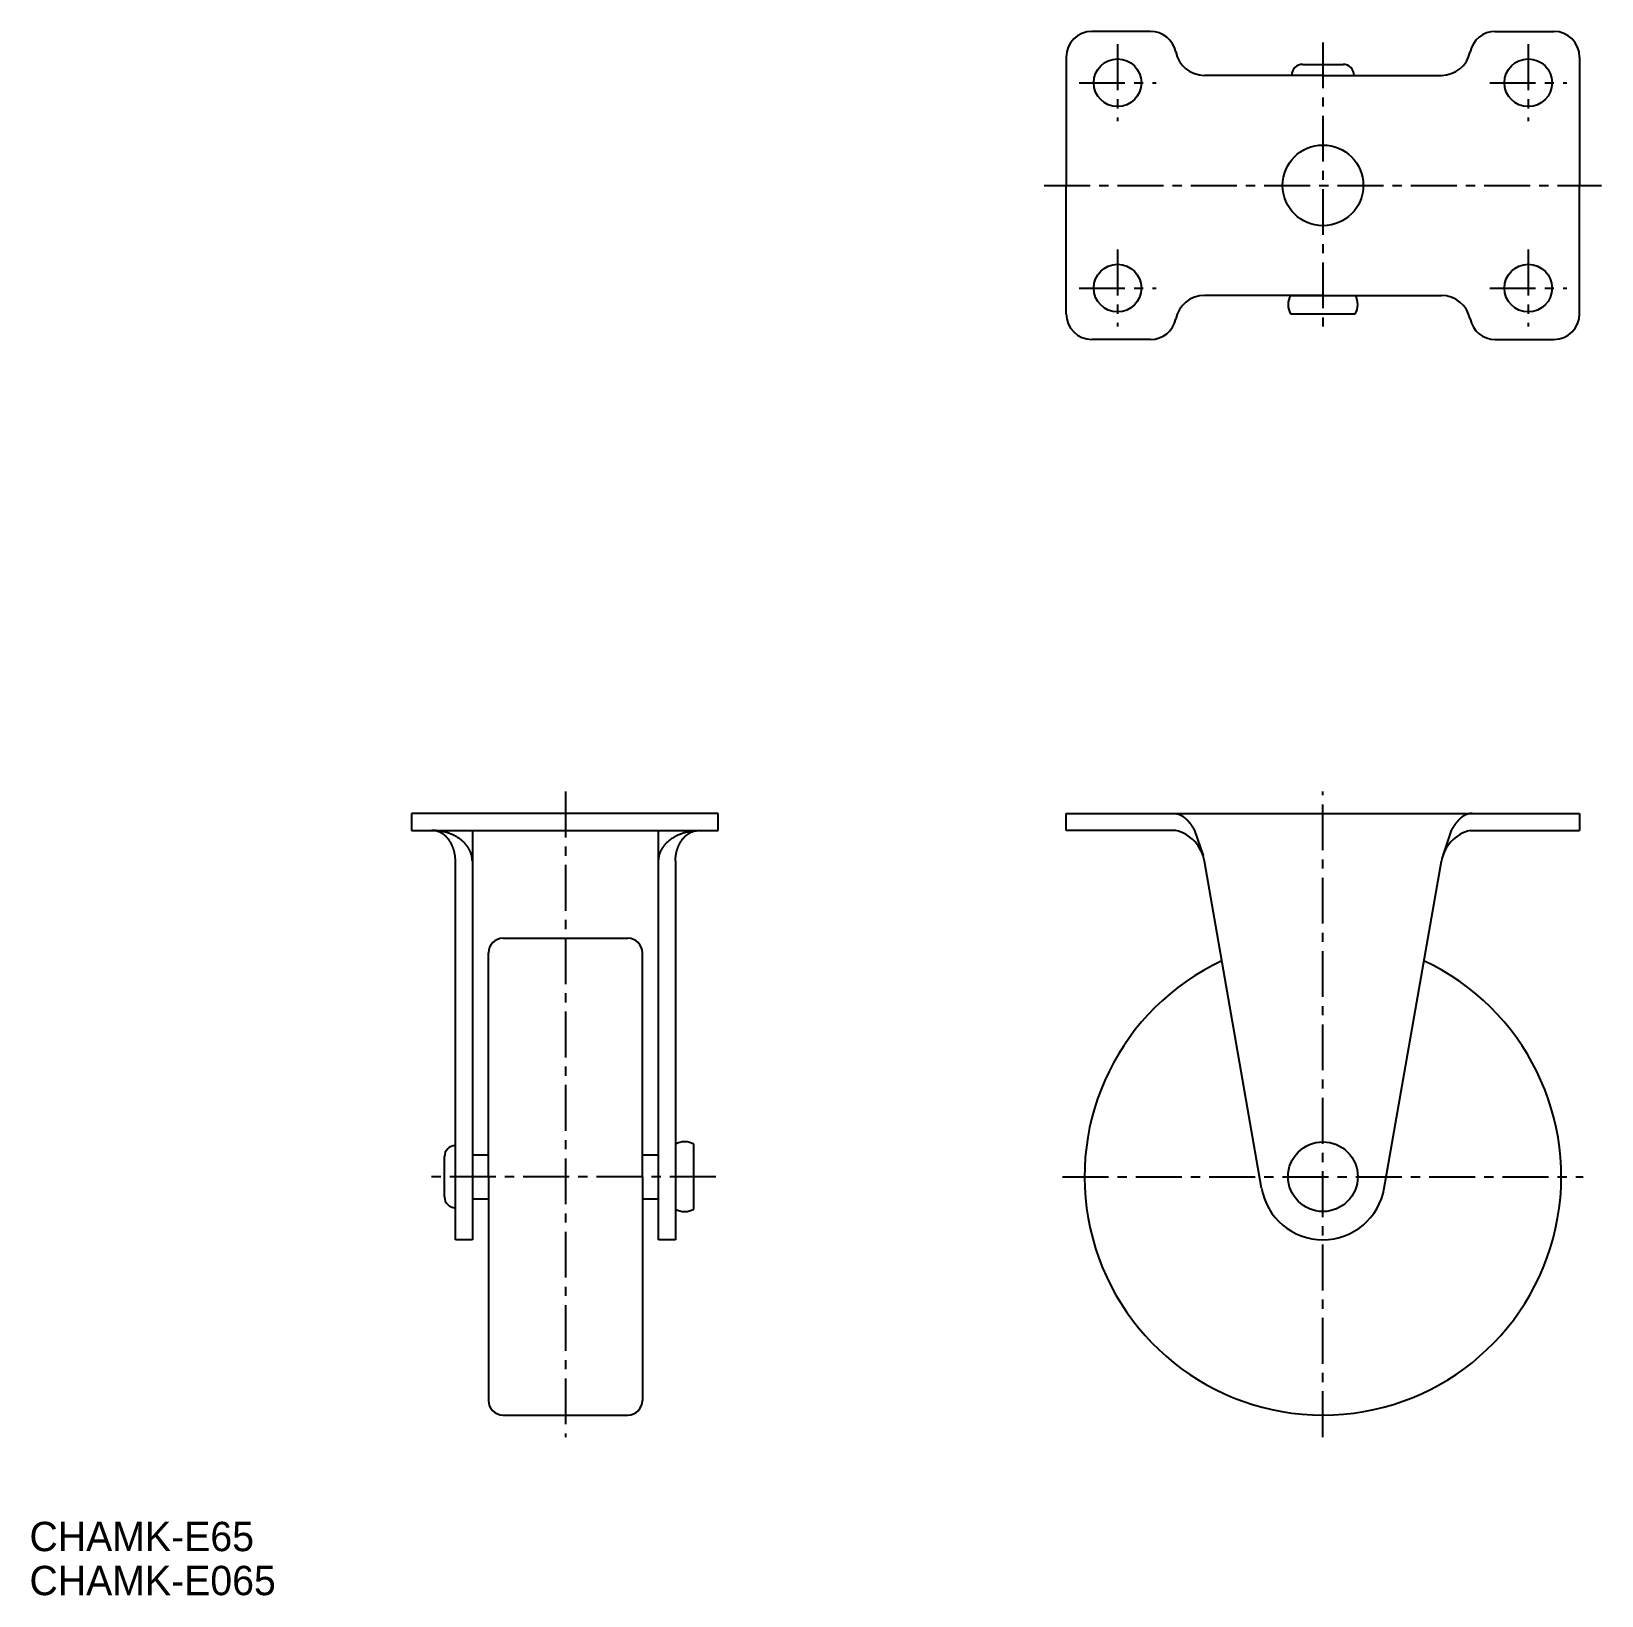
# Model space of a CAD drawing. Extents: x -415 to -201, y 32 to 246.
import ezdxf

# ---------------------------------------------------------------- set-up
doc = ezdxf.new("R2010")
doc.units = 0
doc.header["$LTSCALE"] = 5
doc.linetypes.add('CENTER', pattern=[2, 1.25, -0.25, 0.25, -0.25])
doc.layers.get('0').update_dxf_attribs({"linetype": 'CONTINUOUS'})
doc.layers.add('CENTER', color=1, linetype='CENTER')

msp = doc.modelspace()

# ---------------------------------------------------------------- linework, layer by layer
at = {"color": 7, "linetype": 'CONTINUOUS'}
for p, q in [((-262.69, 245.68), (-270.69, 245.68)), ((-215.69, 245.68), (-207.69, 245.68)), ((-274.19, 242.18), (-274.19, 224.68)), ((-204.19, 242.18), (-204.19, 224.68)), ((-241.94, 241.18), (-236.44, 241.18)), ((-239.19, 239.68), (-255.34, 239.68)), ((-239.19, 239.68), (-223.04, 239.68)), ((-274.19, 207.18), (-274.19, 224.68)), ((-204.19, 207.18), (-204.19, 224.68)), ((-239.19, 209.68), (-255.34, 209.68)), ((-243.74, 209.68), (-234.64, 209.68)), ((-239.19, 209.68), (-223.04, 209.68)), ((-243.61, 207.18), (-234.78, 207.18)), ((-262.69, 203.68), (-270.69, 203.68)), ((-215.69, 203.68), (-207.69, 203.68)), ((-321.63, 139.05), (-363.47, 139.05)), ((-363.47, 139.05), (-363.47, 136.75)), ((-321.63, 136.75), (-321.63, 139.05)), ((-274.19, 139.05), (-204.19, 139.05)), ((-274.19, 136.75), (-274.19, 139.05)), ((-204.19, 139.05), (-204.19, 136.75)), ((-363.47, 136.75), (-321.63, 136.75)), ((-355.17, 136.75), (-355.17, 80.95)), ((-329.77, 80.95), (-329.77, 136.75)), ((-259.26, 136.75), (-274.19, 136.75)), ((-256.69, 136.75), (-255.54, 133.33)), ((-221.69, 136.75), (-222.84, 133.33)), ((-219.12, 136.75), (-204.19, 136.75)), ((-357.47, 80.95), (-357.47, 132.55)), ((-327.47, 132.55), (-327.47, 80.95)), ((-247.56, 87.99), (-255.34, 132.55)), ((-230.82, 87.99), (-223.04, 132.55)), ((-350.97, 122.05), (-333.97, 122.05)), ((-352.97, 89.55), (-352.97, 120.05)), ((-331.97, 89.55), (-331.97, 120.05)), ((-358.97, 86.8), (-358.97, 92.3)), ((-355.17, 92.55), (-352.97, 92.55)), ((-331.97, 92.55), (-329.77, 92.55)), ((-324.97, 85.14), (-324.97, 93.97)), ((-352.97, 89.55), (-352.97, 59.05)), ((-331.97, 89.55), (-331.97, 59.05)), ((-355.17, 86.55), (-352.97, 86.55)), ((-331.97, 86.55), (-329.77, 86.55)), ((-355.17, 80.95), (-357.47, 80.95)), ((-327.47, 80.95), (-329.77, 80.95)), ((-350.97, 57.05), (-333.97, 57.05))]:
    msp.add_line(p, q, dxfattribs=at)
for points in [[(-259.52, 139.05, 0), (-259.5, 139.05, 0), (-259.48, 139.05, 0), (-259.45, 139.06, 0), (-259.43, 139.06, 0), (-259.41, 139.06, 0), (-259.39, 139.06, 0), (-259.36, 139.06, 0), (-259.34, 139.06, 0), (-259.32, 139.05, 0), (-259.3, 139.05, 0), (-259.27, 139.05, 0), (-259.25, 139.05, 0), (-259.23, 139.05, 0), (-259.21, 139.04, 0), (-259.18, 139.04, 0), (-259.16, 139.04, 0), (-259.14, 139.03, 0), (-259.12, 139.03, 0), (-259.09, 139.03, 0), (-259.07, 139.02, 0), (-259.05, 139.02, 0), (-259.03, 139.01, 0), (-259, 139.01, 0), (-258.98, 139, 0), (-258.96, 139, 0), (-258.94, 138.99, 0), (-258.91, 138.98, 0), (-258.89, 138.97, 0), (-258.87, 138.97, 0), (-258.84, 138.96, 0), (-258.82, 138.95, 0), (-258.8, 138.94, 0), (-258.77, 138.94, 0), (-258.75, 138.93, 0), (-258.73, 138.92, 0), (-258.71, 138.91, 0), (-258.68, 138.9, 0), (-258.66, 138.89, 0), (-258.64, 138.88, 0), (-258.61, 138.87, 0), (-258.59, 138.85, 0), (-258.57, 138.84, 0), (-258.55, 138.83, 0), (-258.52, 138.82, 0), (-258.5, 138.81, 0), (-258.48, 138.79, 0), (-258.45, 138.78, 0), (-258.43, 138.77, 0), (-258.41, 138.75, 0), (-258.38, 138.74, 0), (-258.36, 138.72, 0), (-258.34, 138.71, 0), (-258.31, 138.69, 0), (-258.29, 138.68, 0), (-258.27, 138.66, 0), (-258.25, 138.65, 0), (-258.22, 138.63, 0), (-258.2, 138.62, 0), (-258.18, 138.6, 0), (-258.15, 138.58, 0), (-258.13, 138.56, 0), (-258.11, 138.54, 0), (-258.09, 138.53, 0), (-258.06, 138.51, 0), (-258.04, 138.49, 0), (-258.02, 138.47, 0), (-258, 138.45, 0), (-257.97, 138.43, 0), (-257.95, 138.41, 0), (-257.93, 138.39, 0), (-257.9, 138.37, 0), (-257.88, 138.35, 0), (-257.86, 138.33, 0), (-257.84, 138.31, 0), (-257.81, 138.29, 0), (-257.79, 138.26, 0), (-257.77, 138.24, 0), (-257.75, 138.22, 0), (-257.72, 138.2, 0), (-257.7, 138.17, 0), (-257.68, 138.15, 0), (-257.66, 138.13, 0), (-257.63, 138.1, 0), (-257.61, 138.08, 0), (-257.59, 138.05, 0), (-257.57, 138.03, 0), (-257.55, 138, 0), (-257.52, 137.98, 0), (-257.5, 137.95, 0), (-257.48, 137.93, 0), (-257.46, 137.9, 0), (-257.44, 137.88, 0), (-257.42, 137.85, 0), (-257.39, 137.82, 0), (-257.37, 137.79, 0), (-257.35, 137.77, 0), (-257.33, 137.74, 0), (-257.31, 137.71, 0), (-257.29, 137.68, 0), (-257.26, 137.65, 0), (-257.24, 137.62, 0), (-257.22, 137.59, 0), (-257.2, 137.57, 0), (-257.18, 137.54, 0), (-257.16, 137.51, 0), (-257.14, 137.48, 0), (-257.12, 137.44, 0), (-257.1, 137.41, 0), (-257.07, 137.38, 0), (-257.06, 137.35, 0), (-257.03, 137.32, 0), (-257.01, 137.29, 0), (-256.99, 137.26, 0), (-256.97, 137.22, 0), (-256.95, 137.19, 0), (-256.93, 137.16, 0), (-256.91, 137.13, 0), (-256.89, 137.09, 0), (-256.87, 137.06, 0), (-256.85, 137.03, 0), (-256.83, 136.99, 0), (-256.81, 136.96, 0), (-256.79, 136.93, 0), (-256.77, 136.89, 0), (-256.75, 136.86, 0), (-256.73, 136.82, 0), (-256.71, 136.79, 0), (-256.69, 136.75, 0)], [(-218.86, 139.05, 0), (-218.88, 139.05, 0), (-218.91, 139.05, 0), (-218.93, 139.06, 0), (-218.95, 139.06, 0), (-218.97, 139.06, 0), (-218.99, 139.06, 0), (-219.02, 139.06, 0), (-219.04, 139.06, 0), (-219.06, 139.05, 0), (-219.08, 139.05, 0), (-219.11, 139.05, 0), (-219.13, 139.05, 0), (-219.15, 139.05, 0), (-219.17, 139.04, 0), (-219.2, 139.04, 0), (-219.22, 139.04, 0), (-219.24, 139.03, 0), (-219.26, 139.03, 0), (-219.29, 139.03, 0), (-219.31, 139.02, 0), (-219.33, 139.02, 0), (-219.35, 139.01, 0), (-219.38, 139.01, 0), (-219.4, 139, 0), (-219.42, 139, 0), (-219.44, 138.99, 0), (-219.47, 138.98, 0), (-219.49, 138.97, 0), (-219.51, 138.97, 0), (-219.54, 138.96, 0), (-219.56, 138.95, 0), (-219.58, 138.94, 0), (-219.61, 138.94, 0), (-219.63, 138.93, 0), (-219.65, 138.92, 0), (-219.68, 138.91, 0), (-219.7, 138.9, 0), (-219.72, 138.89, 0), (-219.74, 138.88, 0), (-219.77, 138.87, 0), (-219.79, 138.85, 0), (-219.81, 138.84, 0), (-219.84, 138.83, 0), (-219.86, 138.82, 0), (-219.88, 138.81, 0), (-219.9, 138.79, 0), (-219.93, 138.78, 0), (-219.95, 138.77, 0), (-219.97, 138.75, 0), (-220, 138.74, 0), (-220.02, 138.72, 0), (-220.04, 138.71, 0), (-220.06, 138.69, 0), (-220.09, 138.68, 0), (-220.11, 138.66, 0), (-220.13, 138.65, 0), (-220.16, 138.63, 0), (-220.18, 138.62, 0), (-220.2, 138.6, 0), (-220.23, 138.58, 0), (-220.25, 138.56, 0), (-220.27, 138.54, 0), (-220.29, 138.53, 0), (-220.32, 138.51, 0), (-220.34, 138.49, 0), (-220.36, 138.47, 0), (-220.38, 138.45, 0), (-220.41, 138.43, 0), (-220.43, 138.41, 0), (-220.45, 138.39, 0), (-220.48, 138.37, 0), (-220.5, 138.35, 0), (-220.52, 138.33, 0), (-220.54, 138.31, 0), (-220.57, 138.29, 0), (-220.59, 138.26, 0), (-220.61, 138.24, 0), (-220.63, 138.22, 0), (-220.66, 138.2, 0), (-220.68, 138.17, 0), (-220.7, 138.15, 0), (-220.72, 138.13, 0), (-220.75, 138.1, 0), (-220.77, 138.08, 0), (-220.79, 138.05, 0), (-220.81, 138.03, 0), (-220.83, 138, 0), (-220.85, 137.98, 0), (-220.88, 137.95, 0), (-220.9, 137.93, 0), (-220.92, 137.9, 0), (-220.94, 137.88, 0), (-220.97, 137.85, 0), (-220.99, 137.82, 0), (-221.01, 137.79, 0), (-221.03, 137.77, 0), (-221.05, 137.74, 0), (-221.07, 137.71, 0), (-221.09, 137.68, 0), (-221.12, 137.65, 0), (-221.14, 137.62, 0), (-221.16, 137.59, 0), (-221.18, 137.57, 0), (-221.2, 137.54, 0), (-221.22, 137.51, 0), (-221.24, 137.48, 0), (-221.26, 137.44, 0), (-221.28, 137.41, 0), (-221.31, 137.38, 0), (-221.33, 137.35, 0), (-221.35, 137.32, 0), (-221.37, 137.29, 0), (-221.39, 137.26, 0), (-221.41, 137.22, 0), (-221.43, 137.19, 0), (-221.45, 137.16, 0), (-221.47, 137.13, 0), (-221.49, 137.09, 0), (-221.51, 137.06, 0), (-221.53, 137.03, 0), (-221.55, 136.99, 0), (-221.57, 136.96, 0), (-221.59, 136.93, 0), (-221.61, 136.89, 0), (-221.63, 136.86, 0), (-221.65, 136.82, 0), (-221.67, 136.79, 0), (-221.69, 136.75, 0)], [(-355.17, 132.55, 0), (-355.17, 132.6, 0), (-355.17, 132.65, 0), (-355.18, 132.71, 0), (-355.18, 132.76, 0), (-355.18, 132.81, 0), (-355.19, 132.86, 0), (-355.19, 132.91, 0), (-355.2, 132.96, 0), (-355.2, 133.01, 0), (-355.21, 133.06, 0), (-355.22, 133.12, 0), (-355.23, 133.17, 0), (-355.24, 133.22, 0), (-355.25, 133.27, 0), (-355.26, 133.32, 0), (-355.28, 133.37, 0), (-355.29, 133.42, 0), (-355.31, 133.47, 0), (-355.32, 133.52, 0), (-355.34, 133.57, 0), (-355.35, 133.62, 0), (-355.37, 133.67, 0), (-355.39, 133.72, 0), (-355.41, 133.77, 0), (-355.43, 133.82, 0), (-355.45, 133.87, 0), (-355.47, 133.92, 0), (-355.49, 133.97, 0), (-355.52, 134.01, 0), (-355.54, 134.06, 0), (-355.56, 134.11, 0), (-355.59, 134.16, 0), (-355.62, 134.21, 0), (-355.64, 134.25, 0), (-355.67, 134.3, 0), (-355.7, 134.35, 0), (-355.73, 134.39, 0), (-355.76, 134.44, 0), (-355.79, 134.49, 0), (-355.82, 134.53, 0), (-355.85, 134.58, 0), (-355.89, 134.62, 0), (-355.92, 134.66, 0), (-355.95, 134.71, 0), (-355.99, 134.75, 0), (-356.02, 134.8, 0), (-356.06, 134.84, 0), (-356.1, 134.88, 0), (-356.14, 134.93, 0), (-356.18, 134.97, 0), (-356.21, 135.01, 0), (-356.25, 135.05, 0), (-356.29, 135.09, 0), (-356.33, 135.13, 0), (-356.38, 135.18, 0), (-356.42, 135.22, 0), (-356.46, 135.25, 0), (-356.51, 135.29, 0), (-356.55, 135.33, 0), (-356.6, 135.37, 0), (-356.64, 135.41, 0), (-356.69, 135.45, 0), (-356.74, 135.48, 0), (-356.78, 135.52, 0), (-356.83, 135.56, 0), (-356.88, 135.59, 0), (-356.93, 135.63, 0), (-356.98, 135.66, 0), (-357.03, 135.7, 0), (-357.08, 135.73, 0), (-357.13, 135.76, 0), (-357.18, 135.8, 0), (-357.24, 135.83, 0), (-357.29, 135.86, 0), (-357.34, 135.89, 0), (-357.39, 135.92, 0), (-357.45, 135.95, 0), (-357.5, 135.98, 0), (-357.56, 136.01, 0), (-357.62, 136.04, 0), (-357.67, 136.07, 0), (-357.73, 136.1, 0), (-357.79, 136.13, 0), (-357.84, 136.15, 0), (-357.9, 136.18, 0), (-357.96, 136.21, 0), (-358.02, 136.23, 0), (-358.08, 136.25, 0), (-358.14, 136.28, 0), (-358.2, 136.3, 0), (-358.26, 136.32, 0), (-358.32, 136.35, 0), (-358.38, 136.37, 0), (-358.44, 136.39, 0), (-358.5, 136.41, 0), (-358.57, 136.43, 0), (-358.63, 136.45, 0), (-358.69, 136.47, 0), (-358.75, 136.49, 0), (-358.82, 136.5, 0), (-358.88, 136.52, 0), (-358.95, 136.54, 0), (-359.01, 136.55, 0), (-359.07, 136.57, 0), (-359.14, 136.58, 0), (-359.2, 136.6, 0), (-359.27, 136.61, 0), (-359.33, 136.62, 0), (-359.4, 136.64, 0), (-359.47, 136.65, 0), (-359.53, 136.66, 0), (-359.6, 136.67, 0), (-359.67, 136.68, 0), (-359.73, 136.69, 0), (-359.8, 136.7, 0), (-359.86, 136.71, 0), (-359.93, 136.71, 0), (-360, 136.72, 0), (-360.06, 136.72, 0), (-360.13, 136.73, 0), (-360.2, 136.74, 0), (-360.27, 136.74, 0), (-360.33, 136.74, 0), (-360.4, 136.75, 0), (-360.47, 136.75, 0), (-360.54, 136.75, 0), (-360.6, 136.75, 0), (-360.67, 136.75, 0)], [(-357.47, 132.55, 0), (-357.47, 132.6, 0), (-357.47, 132.65, 0), (-357.47, 132.71, 0), (-357.48, 132.76, 0), (-357.48, 132.81, 0), (-357.48, 132.86, 0), (-357.48, 132.91, 0), (-357.49, 132.96, 0), (-357.49, 133.01, 0), (-357.5, 133.06, 0), (-357.5, 133.12, 0), (-357.51, 133.17, 0), (-357.51, 133.22, 0), (-357.52, 133.27, 0), (-357.52, 133.32, 0), (-357.53, 133.37, 0), (-357.54, 133.42, 0), (-357.55, 133.47, 0), (-357.56, 133.52, 0), (-357.57, 133.57, 0), (-357.58, 133.62, 0), (-357.59, 133.67, 0), (-357.6, 133.72, 0), (-357.61, 133.77, 0), (-357.62, 133.82, 0), (-357.63, 133.87, 0), (-357.64, 133.92, 0), (-357.66, 133.97, 0), (-357.67, 134.01, 0), (-357.69, 134.06, 0), (-357.7, 134.11, 0), (-357.71, 134.16, 0), (-357.73, 134.21, 0), (-357.75, 134.25, 0), (-357.76, 134.3, 0), (-357.78, 134.35, 0), (-357.8, 134.39, 0), (-357.81, 134.44, 0), (-357.83, 134.49, 0), (-357.85, 134.53, 0), (-357.87, 134.58, 0), (-357.89, 134.62, 0), (-357.91, 134.66, 0), (-357.93, 134.71, 0), (-357.95, 134.75, 0), (-357.97, 134.8, 0), (-357.99, 134.84, 0), (-358.01, 134.88, 0), (-358.03, 134.93, 0), (-358.06, 134.97, 0), (-358.08, 135.01, 0), (-358.1, 135.05, 0), (-358.12, 135.09, 0), (-358.15, 135.13, 0), (-358.17, 135.18, 0), (-358.2, 135.22, 0), (-358.22, 135.25, 0), (-358.25, 135.29, 0), (-358.27, 135.33, 0), (-358.3, 135.37, 0), (-358.33, 135.41, 0), (-358.35, 135.45, 0), (-358.38, 135.48, 0), (-358.41, 135.52, 0), (-358.44, 135.56, 0), (-358.46, 135.59, 0), (-358.49, 135.63, 0), (-358.52, 135.66, 0), (-358.55, 135.7, 0), (-358.58, 135.73, 0), (-358.61, 135.76, 0), (-358.64, 135.8, 0), (-358.67, 135.83, 0), (-358.7, 135.86, 0), (-358.73, 135.89, 0), (-358.76, 135.92, 0), (-358.8, 135.95, 0), (-358.83, 135.98, 0), (-358.86, 136.01, 0), (-358.89, 136.04, 0), (-358.93, 136.07, 0), (-358.96, 136.1, 0), (-358.99, 136.13, 0), (-359.03, 136.15, 0), (-359.06, 136.18, 0), (-359.09, 136.21, 0), (-359.13, 136.23, 0), (-359.16, 136.25, 0), (-359.2, 136.28, 0), (-359.23, 136.3, 0), (-359.27, 136.32, 0), (-359.3, 136.35, 0), (-359.34, 136.37, 0), (-359.38, 136.39, 0), (-359.41, 136.41, 0), (-359.45, 136.43, 0), (-359.48, 136.45, 0), (-359.52, 136.47, 0), (-359.56, 136.49, 0), (-359.59, 136.5, 0), (-359.63, 136.52, 0), (-359.67, 136.54, 0), (-359.7, 136.55, 0), (-359.74, 136.57, 0), (-359.78, 136.58, 0), (-359.82, 136.6, 0), (-359.86, 136.61, 0), (-359.89, 136.62, 0), (-359.93, 136.64, 0), (-359.97, 136.65, 0), (-360.01, 136.66, 0), (-360.05, 136.67, 0), (-360.09, 136.68, 0), (-360.12, 136.69, 0), (-360.16, 136.7, 0), (-360.2, 136.71, 0), (-360.24, 136.71, 0), (-360.28, 136.72, 0), (-360.32, 136.72, 0), (-360.36, 136.73, 0), (-360.4, 136.74, 0), (-360.44, 136.74, 0), (-360.48, 136.74, 0), (-360.51, 136.75, 0), (-360.55, 136.75, 0), (-360.59, 136.75, 0), (-360.63, 136.75, 0), (-360.67, 136.75, 0)], [(-329.77, 132.55, 0), (-329.77, 132.6, 0), (-329.77, 132.65, 0), (-329.77, 132.71, 0), (-329.76, 132.76, 0), (-329.76, 132.81, 0), (-329.76, 132.86, 0), (-329.75, 132.91, 0), (-329.75, 132.96, 0), (-329.74, 133.01, 0), (-329.73, 133.06, 0), (-329.72, 133.12, 0), (-329.71, 133.17, 0), (-329.7, 133.22, 0), (-329.69, 133.27, 0), (-329.68, 133.32, 0), (-329.67, 133.37, 0), (-329.65, 133.42, 0), (-329.64, 133.47, 0), (-329.62, 133.52, 0), (-329.61, 133.57, 0), (-329.59, 133.62, 0), (-329.57, 133.67, 0), (-329.55, 133.72, 0), (-329.53, 133.77, 0), (-329.51, 133.82, 0), (-329.49, 133.87, 0), (-329.47, 133.92, 0), (-329.45, 133.97, 0), (-329.43, 134.01, 0), (-329.4, 134.06, 0), (-329.38, 134.11, 0), (-329.35, 134.16, 0), (-329.33, 134.21, 0), (-329.3, 134.25, 0), (-329.27, 134.3, 0), (-329.24, 134.35, 0), (-329.21, 134.39, 0), (-329.18, 134.44, 0), (-329.15, 134.49, 0), (-329.12, 134.53, 0), (-329.09, 134.58, 0), (-329.06, 134.62, 0), (-329.02, 134.66, 0), (-328.99, 134.71, 0), (-328.95, 134.75, 0), (-328.92, 134.8, 0), (-328.88, 134.84, 0), (-328.84, 134.88, 0), (-328.81, 134.93, 0), (-328.77, 134.97, 0), (-328.73, 135.01, 0), (-328.69, 135.05, 0), (-328.65, 135.09, 0), (-328.61, 135.13, 0), (-328.56, 135.18, 0), (-328.52, 135.22, 0), (-328.48, 135.25, 0), (-328.44, 135.29, 0), (-328.39, 135.33, 0), (-328.35, 135.37, 0), (-328.3, 135.41, 0), (-328.25, 135.45, 0), (-328.21, 135.48, 0), (-328.16, 135.52, 0), (-328.11, 135.56, 0), (-328.06, 135.59, 0), (-328.01, 135.63, 0), (-327.96, 135.66, 0), (-327.92, 135.7, 0), (-327.86, 135.73, 0), (-327.81, 135.76, 0), (-327.76, 135.8, 0), (-327.71, 135.83, 0), (-327.65, 135.86, 0), (-327.6, 135.89, 0), (-327.55, 135.92, 0), (-327.49, 135.95, 0), (-327.44, 135.98, 0), (-327.38, 136.01, 0), (-327.33, 136.04, 0), (-327.27, 136.07, 0), (-327.21, 136.1, 0), (-327.16, 136.13, 0), (-327.1, 136.15, 0), (-327.04, 136.18, 0), (-326.98, 136.21, 0), (-326.92, 136.23, 0), (-326.86, 136.25, 0), (-326.8, 136.28, 0), (-326.74, 136.3, 0), (-326.68, 136.32, 0), (-326.62, 136.35, 0), (-326.56, 136.37, 0), (-326.5, 136.39, 0), (-326.44, 136.41, 0), (-326.38, 136.43, 0), (-326.31, 136.45, 0), (-326.25, 136.47, 0), (-326.19, 136.49, 0), (-326.12, 136.5, 0), (-326.06, 136.52, 0), (-326, 136.54, 0), (-325.93, 136.55, 0), (-325.87, 136.57, 0), (-325.8, 136.58, 0), (-325.74, 136.6, 0), (-325.67, 136.61, 0), (-325.61, 136.62, 0), (-325.54, 136.64, 0), (-325.48, 136.65, 0), (-325.41, 136.66, 0), (-325.34, 136.67, 0), (-325.28, 136.68, 0), (-325.21, 136.69, 0), (-325.14, 136.7, 0), (-325.08, 136.71, 0), (-325.01, 136.71, 0), (-324.94, 136.72, 0), (-324.88, 136.72, 0), (-324.81, 136.73, 0), (-324.74, 136.74, 0), (-324.68, 136.74, 0), (-324.61, 136.74, 0), (-324.54, 136.75, 0), (-324.47, 136.75, 0), (-324.41, 136.75, 0), (-324.34, 136.75, 0), (-324.27, 136.75, 0)], [(-327.47, 132.55, 0), (-327.47, 132.6, 0), (-327.47, 132.65, 0), (-327.47, 132.71, 0), (-327.47, 132.76, 0), (-327.46, 132.81, 0), (-327.46, 132.86, 0), (-327.46, 132.91, 0), (-327.46, 132.96, 0), (-327.45, 133.01, 0), (-327.45, 133.06, 0), (-327.44, 133.12, 0), (-327.44, 133.17, 0), (-327.43, 133.22, 0), (-327.42, 133.27, 0), (-327.42, 133.32, 0), (-327.41, 133.37, 0), (-327.4, 133.42, 0), (-327.39, 133.47, 0), (-327.38, 133.52, 0), (-327.38, 133.57, 0), (-327.37, 133.62, 0), (-327.36, 133.67, 0), (-327.35, 133.72, 0), (-327.33, 133.77, 0), (-327.32, 133.82, 0), (-327.31, 133.87, 0), (-327.3, 133.92, 0), (-327.28, 133.97, 0), (-327.27, 134.01, 0), (-327.26, 134.06, 0), (-327.24, 134.11, 0), (-327.23, 134.16, 0), (-327.21, 134.21, 0), (-327.2, 134.25, 0), (-327.18, 134.3, 0), (-327.16, 134.35, 0), (-327.15, 134.39, 0), (-327.13, 134.44, 0), (-327.11, 134.49, 0), (-327.09, 134.53, 0), (-327.07, 134.58, 0), (-327.06, 134.62, 0), (-327.04, 134.66, 0), (-327.02, 134.71, 0), (-327, 134.75, 0), (-326.98, 134.8, 0), (-326.95, 134.84, 0), (-326.93, 134.88, 0), (-326.91, 134.93, 0), (-326.89, 134.97, 0), (-326.87, 135.01, 0), (-326.84, 135.05, 0), (-326.82, 135.09, 0), (-326.79, 135.13, 0), (-326.77, 135.18, 0), (-326.75, 135.22, 0), (-326.72, 135.25, 0), (-326.69, 135.29, 0), (-326.67, 135.33, 0), (-326.64, 135.37, 0), (-326.62, 135.41, 0), (-326.59, 135.45, 0), (-326.56, 135.48, 0), (-326.53, 135.52, 0), (-326.51, 135.56, 0), (-326.48, 135.59, 0), (-326.45, 135.63, 0), (-326.42, 135.66, 0), (-326.39, 135.7, 0), (-326.36, 135.73, 0), (-326.33, 135.76, 0), (-326.3, 135.8, 0), (-326.27, 135.83, 0), (-326.24, 135.86, 0), (-326.21, 135.89, 0), (-326.18, 135.92, 0), (-326.15, 135.95, 0), (-326.11, 135.98, 0), (-326.08, 136.01, 0), (-326.05, 136.04, 0), (-326.02, 136.07, 0), (-325.98, 136.1, 0), (-325.95, 136.13, 0), (-325.92, 136.15, 0), (-325.88, 136.18, 0), (-325.85, 136.21, 0), (-325.81, 136.23, 0), (-325.78, 136.25, 0), (-325.75, 136.28, 0), (-325.71, 136.3, 0), (-325.68, 136.32, 0), (-325.64, 136.35, 0), (-325.6, 136.37, 0), (-325.57, 136.39, 0), (-325.53, 136.41, 0), (-325.5, 136.43, 0), (-325.46, 136.45, 0), (-325.42, 136.47, 0), (-325.39, 136.49, 0), (-325.35, 136.5, 0), (-325.31, 136.52, 0), (-325.27, 136.54, 0), (-325.24, 136.55, 0), (-325.2, 136.57, 0), (-325.16, 136.58, 0), (-325.12, 136.6, 0), (-325.09, 136.61, 0), (-325.05, 136.62, 0), (-325.01, 136.64, 0), (-324.97, 136.65, 0), (-324.93, 136.66, 0), (-324.9, 136.67, 0), (-324.86, 136.68, 0), (-324.82, 136.69, 0), (-324.78, 136.7, 0), (-324.74, 136.71, 0), (-324.7, 136.71, 0), (-324.66, 136.72, 0), (-324.62, 136.72, 0), (-324.58, 136.73, 0), (-324.55, 136.74, 0), (-324.51, 136.74, 0), (-324.47, 136.74, 0), (-324.43, 136.75, 0), (-324.39, 136.75, 0), (-324.35, 136.75, 0), (-324.31, 136.75, 0), (-324.27, 136.75, 0)]]:
    msp.add_polyline3d(points, dxfattribs=at)
for centre, radius in [((-267.19, 238.68), 3.25), ((-211.19, 238.68), 3.25), ((-239.19, 224.68), 5.5), ((-267.19, 210.68), 3.25), ((-211.19, 210.68), 3.25), ((-239.19, 89.55), 4.75)]:
    msp.add_circle(centre, radius, dxfattribs=at)
for centre, radius, start, end in [((-270.69, 242.18), 3.5, 90, 180), ((-262.69, 242.18), 3.5, 11.537, 90), ((-215.69, 242.18), 3.5, 90, 168.463), ((-207.69, 242.18), 3.5, 0, 90), ((-255.34, 243.68), 4, 191.537, 270), ((-223.04, 243.68), 4, 270, 348.463), ((-241.94, 239.68), 1.5, 90, 180), ((-236.44, 239.68), 1.5, 0, 90), ((-255.34, 205.68), 4, 90, 168.463), ((-241.44, 208.43), 2.5, 150, 210), ((-236.94, 208.43), 2.5, 330, 30), ((-223.04, 205.68), 4, 11.537, 90), ((-270.69, 207.18), 3.5, 180, 270), ((-262.69, 207.18), 3.5, 270, 348.463), ((-215.69, 207.18), 3.5, 191.537, 270), ((-207.69, 207.18), 3.5, 270, 0), ((-260.52, 131.65), 5.26, 9.8992, 76.1613), ((-217.86, 131.65), 5.26, 103.8387, 170.1008), ((-350.97, 120.05), 2, 90, 180), ((-333.97, 120.05), 2, 360, 90), ((-239.19, 89.55), 32.5, 115.092, 64.908), ((-326.22, 91.8), 2.5, 60, 120), ((-357.47, 92.3), 1.5, 90, 180), ((-239.19, 89.45), 8.5, 189.8992, 270), ((-239.19, 89.45), 8.5, 270, 350.1008), ((-357.47, 86.8), 1.5, 180, 270), ((-326.22, 87.3), 2.5, 240, 300), ((-350.97, 59.05), 2, 180, 270), ((-333.97, 59.05), 2, 270, 0)]:
    msp.add_arc(centre, radius, start, end, dxfattribs=at)
at = {"layer": 'CENTER', "color": 1, "linetype": 'CENTER'}
for p, q in [((-239.19, 244.18), (-239.19, 204.18)), ((-267.19, 243.93), (-267.19, 233.43)), ((-211.19, 243.93), (-211.19, 233.43)), ((-272.44, 238.68), (-261.94, 238.68)), ((-216.44, 238.68), (-205.94, 238.68)), ((-277.19, 224.68), (-201.19, 224.68)), ((-267.19, 215.93), (-267.19, 205.43)), ((-211.19, 215.93), (-211.19, 205.43)), ((-272.44, 210.68), (-261.94, 210.68)), ((-216.44, 210.68), (-205.94, 210.68)), ((-342.47, 142.05), (-342.47, 54.05)), ((-239.19, 54.05), (-239.19, 142.05)), ((-321.97, 89.55), (-361.97, 89.55)), ((-274.69, 89.55), (-203.69, 89.55))]:
    msp.add_line(p, q, dxfattribs=at)

# ---------------------------------------------------------------- texts
at = {"color": 7, "linetype": 'CONTINUOUS'}
for s, p in [('CHAMK-E65', (-415.56, 38.5)), ('CHAMK-E065', (-415.56, 32.5))]:
    msp.add_text(s, height=4, dxfattribs=at).set_placement(p)

doc.saveas('drawing.dxf')
